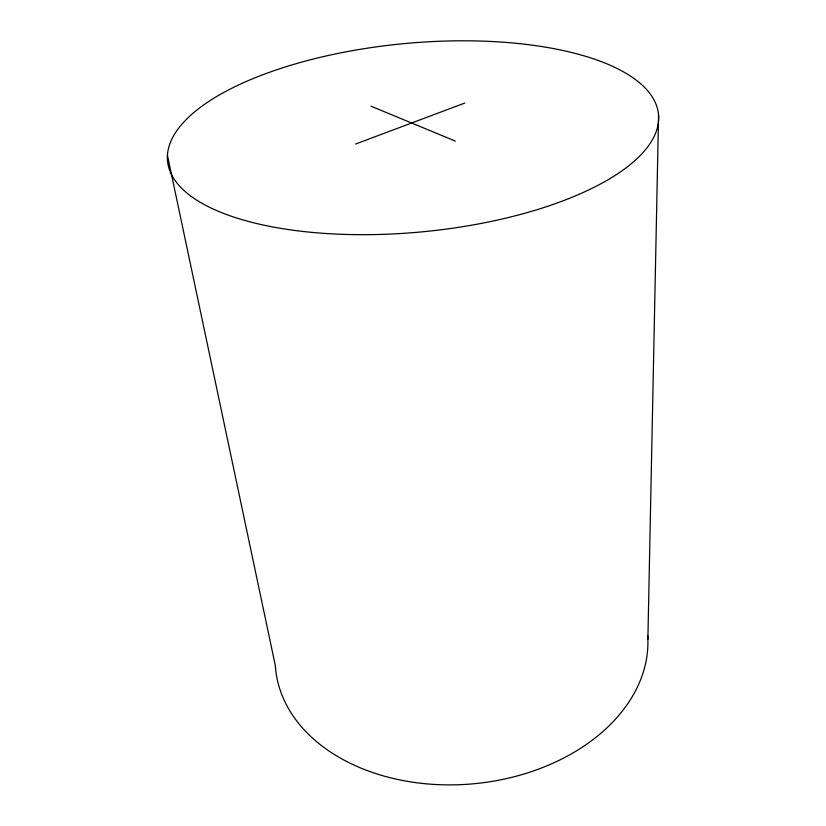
<?xml version="1.0" encoding="UTF-8"?>
<svg xmlns="http://www.w3.org/2000/svg" width="826" height="826" viewBox="0 0 826 826"><rect width="100%" height="100%" fill="white"/><g stroke="black" fill="none" stroke-linecap="round" stroke-linejoin="round"><path stroke-width="1.24" d="M647.873 639.262L658.57 115.186A246.592 94.546 -5.4 0 0 283.999 67.371A246.592 94.546 -5.4 0 0 296.482 230.671A246.592 94.546 -5.4 0 0 658.57 115.186M355.583 144.034L464.842 103.033M370.977 106.182L455.322 141.081M167.43 155.267L275.316 665.519A186.81 133.471 -5.4 0 0 470.479 784.05A186.81 133.471 -5.4 0 0 647.687 635.514"/></g></svg>
